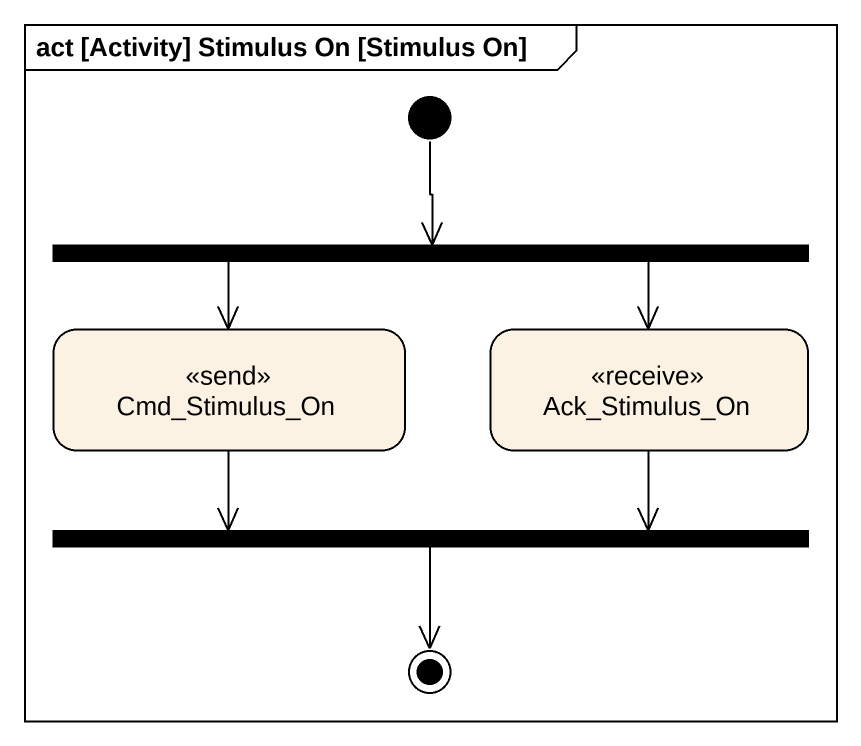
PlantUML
@startuml
mainframe act [Activity] Stimulus On [Stimulus On]
hide empty description
state fork1 <<fork>>
state Cmd_Stimulus_On <<send>>
state Ack_Stimulus_On <<receive>>
state fork2 <<join>>
[*] --> fork1
fork1 --> Cmd_Stimulus_On
fork1 --> Ack_Stimulus_On
Cmd_Stimulus_On --> fork2
Ack_Stimulus_On --> fork2
fork2 --> [*]
@enduml
